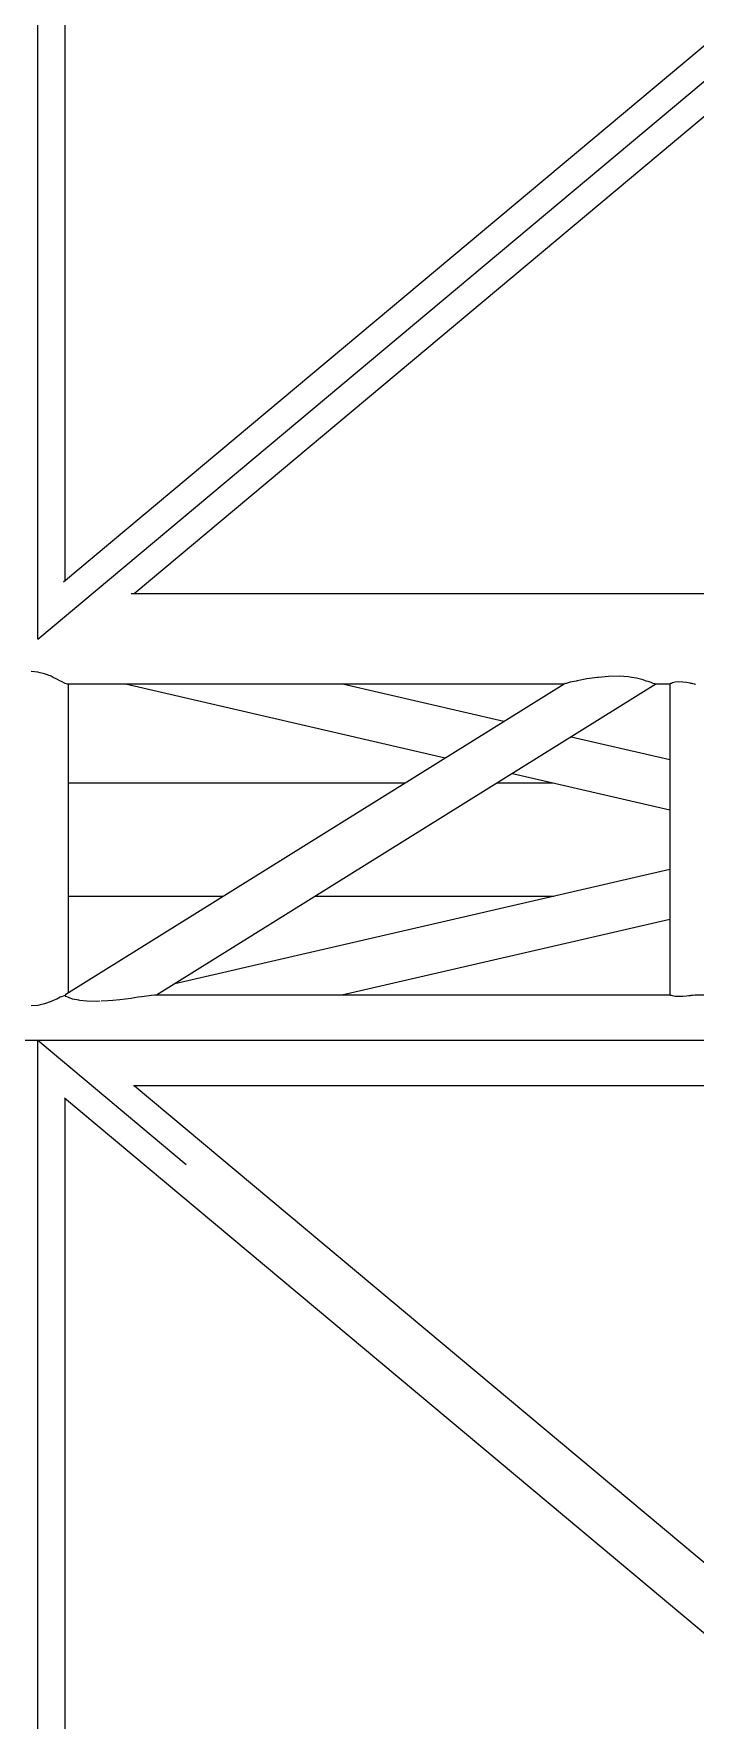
# Model space of a CAD drawing. Header units: millimetres. Extents: x 150209.93 to 150215.05, y 136675.65 to 136679.93.
# Drawn here: x 150210.9472 to 150211.0065, y 136678.0439 to 136678.1951 of the extents above; entities that cross this region are included whole.
import ezdxf

# ---------------------------------------------------------------- set-up
doc = ezdxf.new("R2010")
doc.units = ezdxf.units.MM
doc.header["$LTSCALE"] = 0.25
doc.linetypes.add('CENTER', pattern=[50.8, 31.75, -6.35, 6.35, -6.35])
doc.linetypes.add('XKITLINE00', pattern=[0])

# ---------------------------------------------------------------- blocks, each defined once
blk = doc.blocks.new('çatıı')
at = {"color": 8, "linetype": 'CENTER'}
for p, q in [((10096.38, 12550.27), (11840, 14010.27)), ((10096.38, 12550.27), (10096.38, 14010.27)), ((10454.1, 12370.27), (9008.65, 12370.27)), ((10096.38, 10910.27), (10096.38, 12370.27)), ((10929.55, 11672.63), (10096.38, 12370.27))]:
    blk.add_line(p, q, dxfattribs=at)
at = {"color": 8, "linetype": 'XKITLINE00'}
for p, q in [((10108.56, 13984.18), (10108.56, 12576.36)), ((10949.21, 13280.27), (10107.83, 12575.75)), ((10968.19, 13264.39), (10139.6, 12570.57)), ((10454.1, 12570.57), (10138.19, 12570.57)), ((10096.38, 12535.48), (10093.35, 12535.74)), ((10097.4, 12535.15), (10096.38, 12535.48)), ((10099.42, 12534.7), (10097.4, 12535.15)), ((10102.3, 12533.56), (10099.42, 12534.7)), ((10103.22, 12533.02), (10102.3, 12533.56)), ((10104.89, 12532.34), (10103.22, 12533.02)), ((10106.48, 12531.41), (10104.89, 12532.34)), ((10107.05, 12531.2), (10106.48, 12531.41)), ((10108.62, 12530.37), (10107.05, 12531.2)), ((10337.66, 12531.41), (10335, 12530.89)), ((10338.21, 12531.55), (10337.66, 12531.41)), ((10342.53, 12532.38), (10338.21, 12531.55)), ((10347.21, 12532.98), (10342.53, 12532.38)), ((10347.77, 12533.02), (10347.21, 12532.98)), ((10352.23, 12533.47), (10347.77, 12533.02)), ((10356.96, 12533.58), (10352.23, 12533.47)), ((10361.13, 12533.29), (10356.96, 12533.58)), ((10362.46, 12533.02), (10361.13, 12533.29)), ((10364.74, 12532.74), (10362.46, 12533.02)), ((10367.72, 12532.03), (10364.74, 12532.74)), ((10369.14, 12531.41), (10367.72, 12532.03)), ((10369.98, 12531.23), (10369.14, 12531.41)), ((10371.72, 12530.59), (10369.98, 12531.23)), ((10383.71, 12531.02), (10382.12, 12530.88)), ((10385.47, 12531), (10383.71, 12531.02)), ((10387.23, 12530.82), (10385.47, 12531)), ((10108.68, 12530.36), (10108.62, 12530.37)), ((10109.69, 12529.99), (10108.68, 12530.36)), ((10332.27, 12530.01), (10108.94, 12390.95)), ((10109.69, 12529.99), (10109.74, 12529.94)), ((10332.22, 12529.97), (10109.7, 12529.97)), ((10109.82, 12529.97), (10109.74, 12529.94)), ((10110.03, 12529.97), (10110.03, 12391.63)), ((10279.02, 12496.85), (10135.62, 12529.97)), ((10373.5, 12529.97), (10149.63, 12390.57)), ((10305.35, 12513.24), (10232.91, 12529.97)), ((10332.85, 12530.28), (10332.27, 12530.01)), ((10333.29, 12530.37), (10332.89, 12530.3)), ((10335, 12530.89), (10333.29, 12530.37)), ((10371.94, 12530.37), (10371.72, 12530.59)), ((10372.93, 12530.17), (10371.94, 12530.37)), ((10373.25, 12529.94), (10372.93, 12530.17)), ((10379.77, 12529.97), (10373.2, 12529.97)), ((10373.5, 12529.97), (10373.25, 12529.94)), ((10373.51, 12529.97), (10373.5, 12529.97)), ((10380.05, 12530.28), (10379.77, 12530.08)), ((10379.77, 12530.08), (10379.77, 12390.55)), ((10380.49, 12530.38), (10380.05, 12530.28)), ((10380.86, 12530.57), (10380.49, 12530.38)), ((10382.12, 12530.88), (10380.86, 12530.57)), ((10388.82, 12530.48), (10387.23, 12530.82)), ((10389.11, 12530.38), (10388.82, 12530.48)), ((10389.74, 12530.29), (10389.11, 12530.38)), ((10390.08, 12530.24), (10389.78, 12530.28)), ((10390.89, 12530.02), (10390.08, 12530.24)), ((10391, 12529.94), (10390.89, 12530.02)), ((10391.11, 12529.97), (10390.95, 12529.97)), ((10391.12, 12529.98), (10391, 12529.94)), ((10379.77, 12496.05), (10335.47, 12506.29)), ((10261.07, 12485.67), (10110.03, 12485.67)), ((10327.4, 12485.67), (10302.37, 12485.67)), ((10379.77, 12473.58), (10309.14, 12489.89)), ((10379.77, 12446.92), (10157.76, 12395.64)), ((10179.49, 12434.87), (10110.03, 12434.87)), ((10327.63, 12434.87), (10220.78, 12434.87)), ((10379.77, 12424.55), (10232.68, 12390.57)), ((10102.3, 12387.76), (10099.42, 12386.73)), ((10103.21, 12388.24), (10102.3, 12387.76)), ((10104.89, 12388.83), (10103.21, 12388.24)), ((10106.47, 12389.63), (10104.89, 12388.83)), ((10107.05, 12389.79), (10106.47, 12389.63)), ((10108.48, 12390.37), (10107.05, 12389.79)), ((10108.68, 12390.59), (10108.48, 12390.37)), ((10108.53, 12390.43), (10108.63, 12390.27)), ((10108.64, 12390.26), (10108.78, 12390.03)), ((10109.01, 12391.04), (10108.68, 12390.59)), ((10109.96, 12389.64), (10108.78, 12390.03)), ((10109.06, 12391.02), (10108.96, 12390.97)), ((10109.65, 12391.39), (10109.01, 12391.04)), ((10109.96, 12389.64), (10110.07, 12389.51)), ((10110.48, 12389.35), (10110.07, 12389.51)), ((10111.94, 12388.8), (10110.53, 12389.33)), ((10114.83, 12388.29), (10111.94, 12388.8)), ((10115.23, 12388.26), (10114.83, 12388.29)), ((10118.35, 12387.85), (10115.23, 12388.26)), ((10122.76, 12387.76), (10118.36, 12387.85)), ((10124.21, 12387.83), (10122.76, 12387.76)), ((10127.82, 12388.02), (10124.73, 12387.86)), ((10129.94, 12388.26), (10127.82, 12388.02)), ((10133.09, 12388.51), (10129.94, 12388.26)), ((10138.18, 12389.11), (10133.09, 12388.51)), ((10139.54, 12389.33), (10138.18, 12389.11)), ((10141.42, 12389.64), (10139.66, 12389.35)), ((10142.79, 12389.78), (10141.42, 12389.64)), ((10146.33, 12390.27), (10142.79, 12389.78)), ((10146.36, 12390.27), (10146.33, 12390.27)), ((10147.18, 12390.43), (10146.36, 12390.27)), ((10148.64, 12390.52), (10147.18, 12390.43)), ((10149.13, 12390.57), (10148.64, 12390.52)), ((10379.77, 12390.57), (10149.15, 12390.57)), ((10149.48, 12390.61), (10149.16, 12390.57)), ((10149.53, 12390.57), (10149.48, 12390.61)), ((10380.05, 12390.47), (10379.77, 12390.55)), ((10380.49, 12390.43), (10380.05, 12390.47)), ((10380.86, 12390.28), (10380.49, 12390.43)), ((10380.94, 12390.27), (10380.86, 12390.28)), ((10382.12, 12390.05), (10380.94, 12390.27)), ((10383.71, 12389.94), (10382.12, 12390.05)), ((10385.47, 12389.96), (10383.71, 12389.94)), ((10387.23, 12390.1), (10385.47, 12389.96)), ((10388.21, 12390.26), (10387.23, 12390.1)), ((10388.82, 12390.35), (10388.28, 12390.27)), ((10389.11, 12390.43), (10388.82, 12390.35)), ((10390.08, 12390.49), (10389.11, 12390.43)), ((10390.89, 12390.58), (10390.08, 12390.49)), ((10454.1, 12390.57), (10390.86, 12390.57)), ((10391, 12390.61), (10390.89, 12390.58)), ((10391.05, 12390.57), (10391, 12390.61)), ((10096.38, 12386.02), (10093.35, 12385.77)), ((10097.39, 12386.31), (10096.38, 12386.02)), ((10099.42, 12386.73), (10097.39, 12386.31)), ((10454.1, 12349.97), (10139.32, 12349.97)), ((10937.21, 11682.05), (10139.54, 12349.97)), ((10921.88, 11663.21), (10108.4, 12344.38)), ((10108.56, 12344.24), (10108.56, 10936.3))]:
    blk.add_line(p, q, dxfattribs=at)
for centre in [(10096.38, 12550.27), (10096.38, 12550.27), (10096.38, 12370.27), (10096.38, 12370.27)]:
    blk.add_circle(centre, 0.05, dxfattribs=at)

msp = doc.modelspace()

# ---------------------------------------------------------------- block references
at = {"xscale": 0.0002000170049888334, "yscale": 0.0002000170049888334, "zscale": 0.0002000170049888334}
msp.add_blockref('çatıı', (150208.92807, 136675.63059), dxfattribs=at)

doc.saveas('drawing.dxf')
